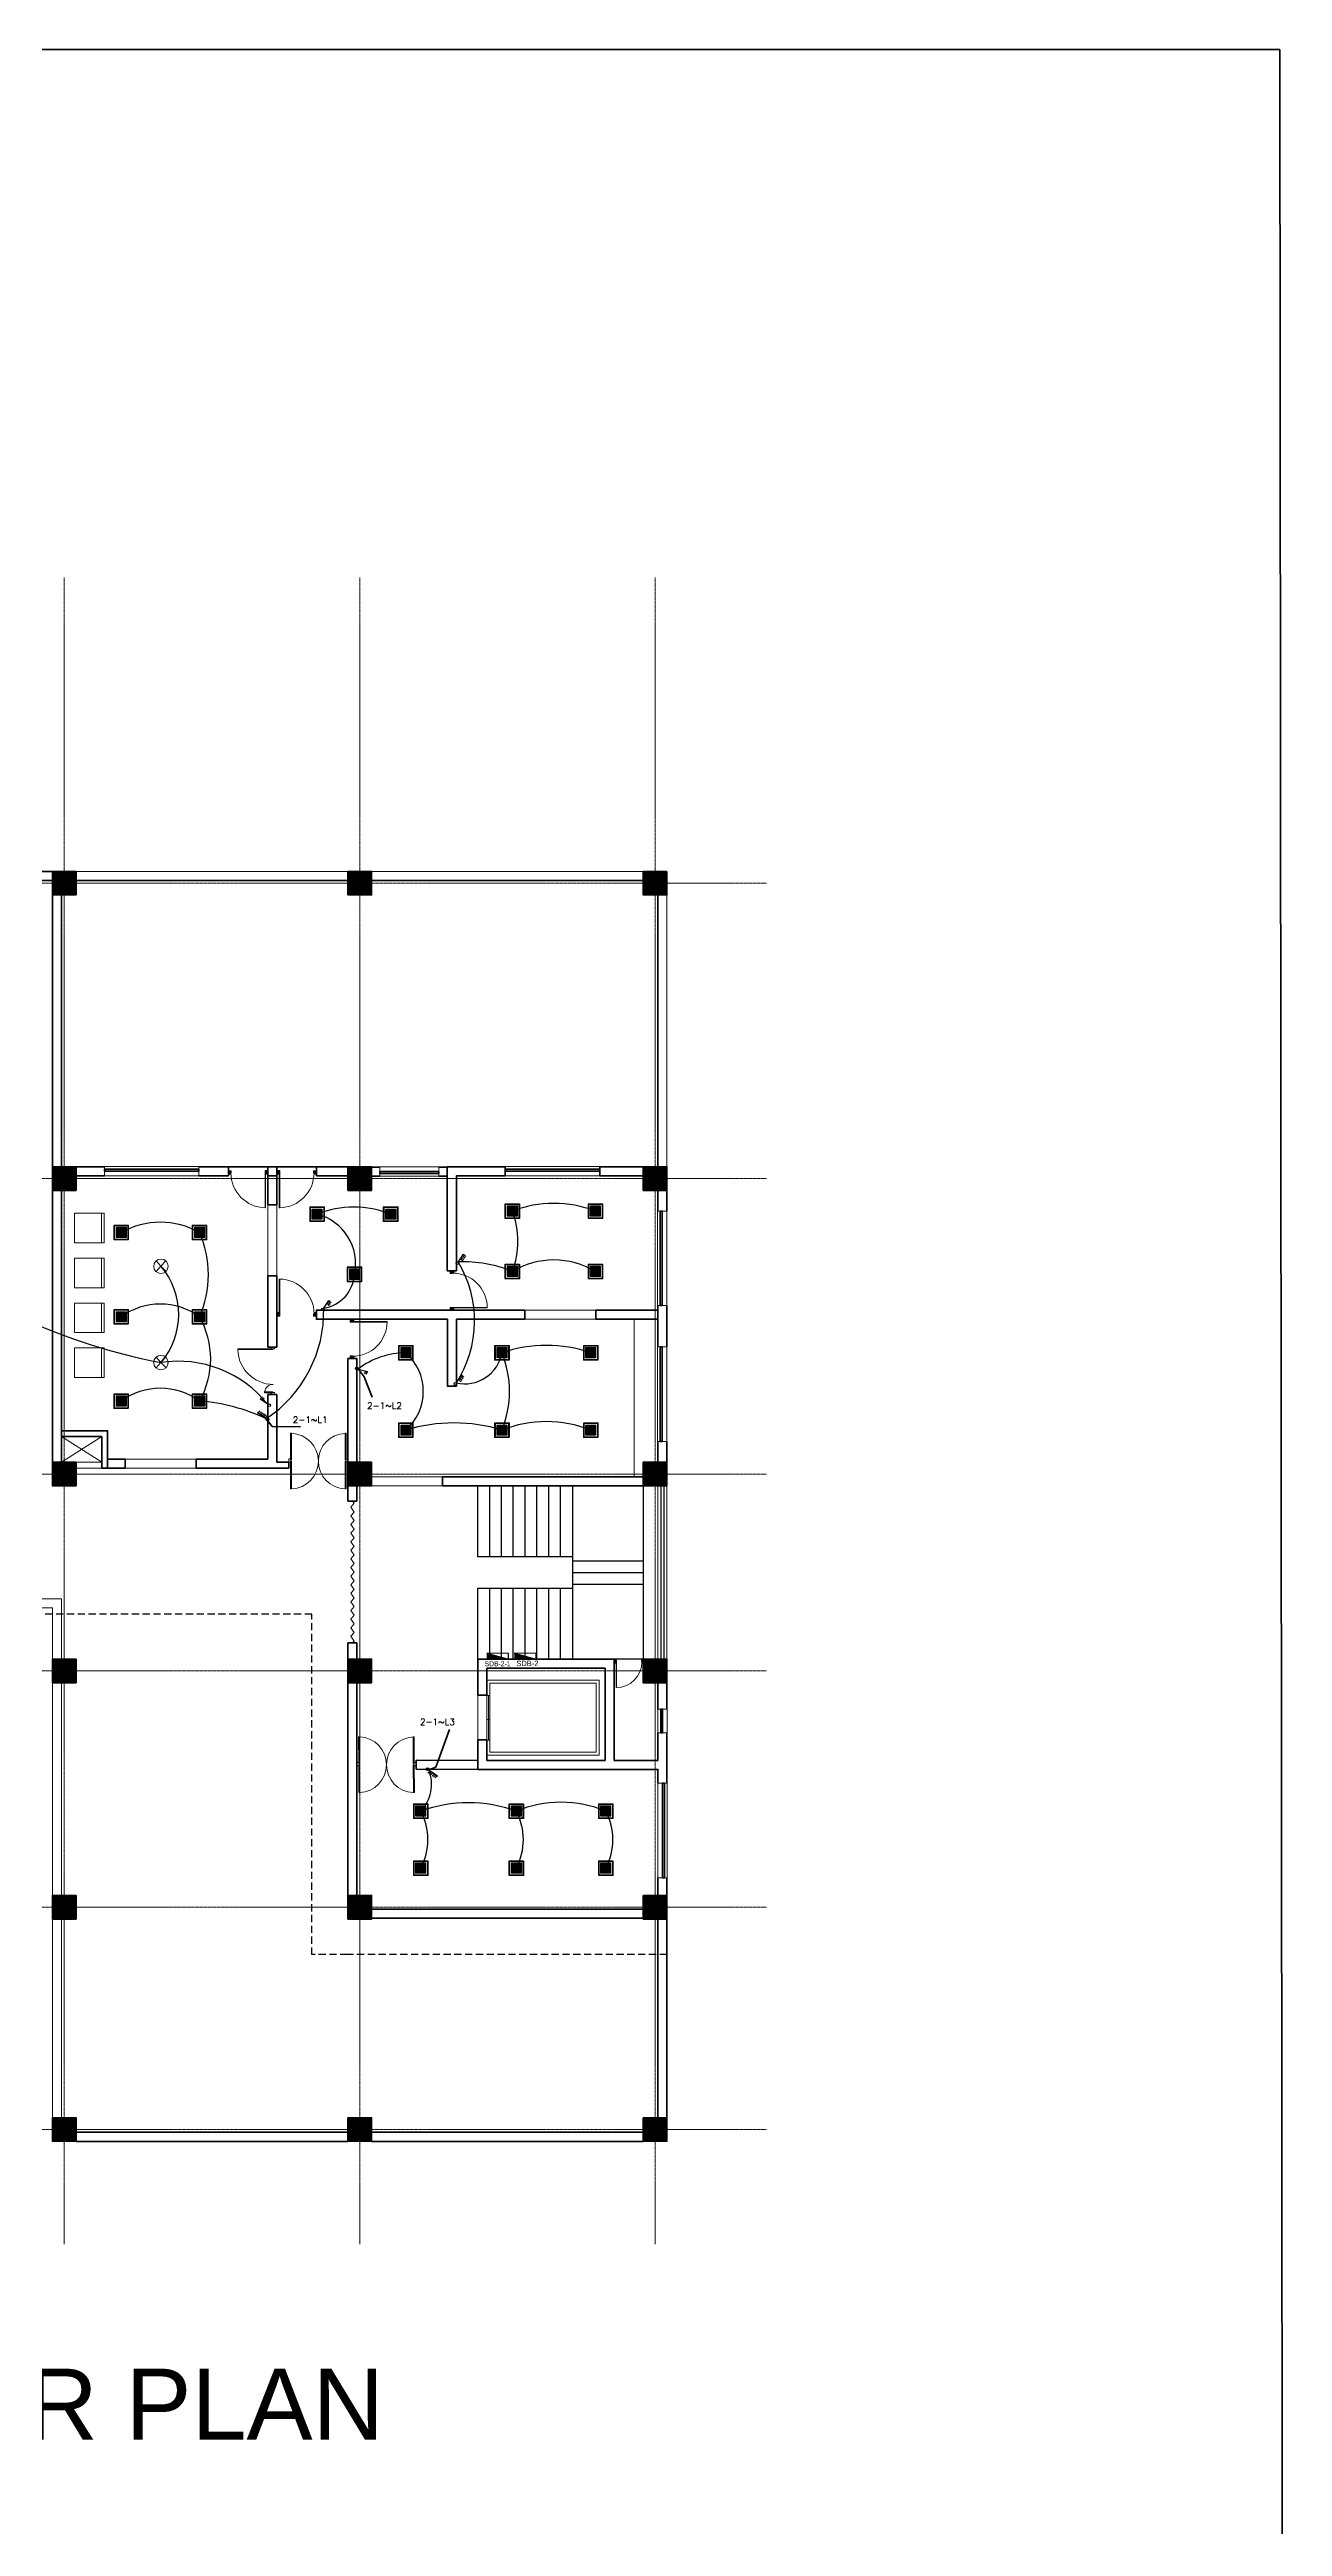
# Model space of a CAD drawing. Header units: millimetres. Extents: x 2402294 to 3337895, y 3394997 to 3969149.
# Drawn here: x 2586473 to 2617776, y 3866229 to 3929111 of the extents above; entities that cross this region are included whole.
import ezdxf

# ---------------------------------------------------------------- set-up
doc = ezdxf.new("R2010")
doc.units = ezdxf.units.MM
doc.header["$MEASUREMENT"] = 0
doc.linetypes.add('CENTER', pattern=[2, 1.25, -0.25, 0.25, -0.25])
doc.linetypes.add('DASHED', pattern=[0.75, 0.5, -0.25])
for name, color, linetype in [('1 x 4 recessed', 80, 'CENTER'), ('2 x 11 recessed', 60, 'CENTER'), ('ceilling fan', 3, 'Continuous'), ('emergencylight', 1, 'Continuous'), ('wire powered ups', 3, 'Continuous'), ('Wires', 1, 'Continuous')]:
    doc.layers.add(name, color=color, linetype=linetype)
for name, color, linetype, lineweight in [('4 DB BOXES', 3, 'Continuous', 25), ('5 DB BOXES', 3, 'Continuous', 25), ('centreline', 52, 'CENTER', 5), ('Column-0.5', 14, 'Continuous', 50), ('conduit Light & fan City', 30, 'Continuous', 5), ('door', 41, 'Continuous', 5), ('Door Opening-0.09', 253, 'Continuous', 9), ('Furniture Hospital-0.09', 44, 'Continuous', 9), ('Hatch', 9, 'Continuous', 9), ('hidden lines', 205, 'DASHED', 5), ('Sill Level', 140, 'Continuous', 20), ('stairs', 6, 'Continuous', 25), ('Switches', 173, 'Continuous', 15), ('TXT', 7, 'Continuous', 25), ('WALL 0.2', 7, 'Continuous', 20), ('wall 0.4', 7, 'Continuous', 40), ('Wall-0.5', 7, 'Continuous', 50), ('WINDOW', 152, 'Continuous', 30), ('Windows Plan', 152, 'Continuous', 35)]:
    doc.layers.add(name, color=color, linetype=linetype, lineweight=lineweight)
doc.styles.add('ARIAL', font='arial.ttf')
doc.styles.add('arial.', font='arial.ttf')
doc.styles.add('romans', font='romans.shx')
doc.styles.get("Standard").update_dxf_attribs({"font": 'arial.ttf'})
doc.linetypes.add('ZIGZAG', pattern='A,0.0001,-0.2,[131,ltypeshp.shx,S=0.2,R=0,X=-0.2,Y=0],-0.4,[131,ltypeshp.shx,S=0.2,R=180,X=0.2,Y=0],-0.2', length=0.8001)
doc.dimstyles.get("Standard").update_dxf_attribs({"dimtxt": 500, "dimasz": 100, "dimexe": 100, "dimexo": 200, "dimgap": 0.09, "dimtad": 0, "dimtoh": 1, "dimdec": 0, "dimzin": 0, "dimdsep": 46, "dimtxsty": 'Standard', "dimblk": 'DOT', "dimcen": 0, "dimclrd": 256, "dimclre": 256, "dimclrt": 256, "dimadec": 0, "dimazin": 0, "dimtfac": 1, "dimtdec": 0, "dimtofl": 0, "dimtmove": 0, "dimatfit": 3, "dimfxl": 1, "dimtolj": 1, "dimtzin": 0, "dimlwd": -1, "dimlwe": -1, "dimarcsym": 1})

# ---------------------------------------------------------------- blocks, each defined once
blk = doc.blocks.new('2ft column')
at = {"layer": 'Hatch', "ltscale": 5}
h = blk.add_hatch(color=256, dxfattribs=at)
h.dxf.hatch_style = 1
h.paths.add_polyline_path([(2207385, 4176559), (2207985, 4176559), (2207985, 4175959), (2207385, 4175959)])
at = {"layer": 'Column-0.5', "ltscale": 5}
blk.add_lwpolyline([(2207385, 4176559), (2207985, 4176559), (2207985, 4175959), (2207385, 4175959)], close=True, dxfattribs=at)
at = {"layer": 'Defpoints', "ltscale": 5}
for points in [[(2207985, 4176559), (2207385, 4175959)], [(2207985, 4175959), (2207385, 4176559)]]:
    blk.add_lwpolyline(points, dxfattribs=at)
blk = doc.blocks.new("door 3'3")
at = {"layer": 'door'}
for p, q in [((82769.4, -31237.4), (82769.4, -31203.4)), ((82769.8, -31203.4), (82769.4, -31203.4)), ((82769.8, -31237.4), (82769.8, -31203.4))]:
    blk.add_line(p, q, dxfattribs=at)
at = {"layer": 'door', "ltscale": 80}
for points in [[(82769.8, -31239.8), (82767.4, -31239.8), (82767.4, -31239.4), (82766.9, -31239.4), (82766.9, -31236.4), (82767.4, -31236.4), (82767.4, -31235.9), (82769.4, -31235.9), (82769.4, -31237.4), (82769.8, -31237.4)], [(82802.9, -31239.8), (82805.4, -31239.8), (82805.4, -31239.4), (82805.9, -31239.4), (82805.9, -31236.4), (82805.4, -31236.4), (82805.4, -31235.9), (82803.4, -31235.9), (82803.4, -31237.4), (82802.9, -31237.4)]]:
    blk.add_lwpolyline(points, close=True, dxfattribs=at)
blk.add_arc((82769.4, -31237.4), 34, 0, 89.2047, dxfattribs=at)
at = {"layer": 'Hatch'}
for centre, radius, start, end in [((82767.7, -31239.9), 2.68, 36.7582, 107.5329), ((82767.3, -31240.3), 1.96, 14.7681, 101.3525), ((82757.2, -31236.2), 10.6, 342.6842, 1.6014), ((82764.4, -31235.9), 4.57, 311.0325, 0.2101), ((82768.1, -31239.1), 3.04, 64.8198, 103.5348), ((82767.3, -31236.1), 3.25, 271.0473, 321.5319), ((82805.1, -31239.9), 2.68, 72.4671, 143.2418), ((82805.5, -31236.1), 3.25, 218.4681, 268.9527), ((82804.7, -31239.1), 3.04, 76.4652, 115.1802), ((82805.5, -31240.3), 1.96, 78.6475, 165.2319), ((82808.4, -31235.9), 4.57, 179.7899, 228.9675), ((82815.6, -31236.2), 10.6, 178.3986, 197.3158)]:
    blk.add_arc(centre, radius, start, end, dxfattribs=at)
blk = doc.blocks.new('MAIN DOOR')
at = {"layer": 'door', "ltscale": 1000}
for points in [[(2313.5, 188.5), (2347.4, 188.5), (2347.4, 187.3), (2313.5, 187.3)], [(2381.3, 188.5), (2348.9, 188.5), (2348.9, 187.3), (2381.3, 187.3)]]:
    blk.add_lwpolyline(points, close=True, dxfattribs=at)
for points in [[(2346.1, 190.6), (2346.1, 188.5)], [(2348.9, 188.1), (2347.4, 188.1), (2347.4, 188.5), (2346.1, 188.5), (2346.1, 190.6), (2350.2, 190.6)], [(2347.4, 188.1), (2348.9, 188.1), (2348.9, 188.5), (2350.2, 188.5), (2350.2, 190.6), (2346.1, 190.6)], [(2350.2, 190.6), (2350.2, 188.5)], [(2313.4, 120.7), (2347.3, 120.7), (2347.3, 121.9), (2313.4, 121.9), (2313.4, 120.7)], [(2348.8, 121.1), (2347.3, 121.1), (2347.3, 120.7), (2346, 120.7), (2346, 118.6), (2350.1, 118.6)], [(2347.3, 121.1), (2348.8, 121.1), (2348.8, 120.7), (2350.1, 120.7), (2350.1, 118.6), (2346, 118.6)], [(2381.3, 120.7), (2348.8, 120.7), (2348.8, 121.9), (2381.3, 121.9), (2381.3, 120.7)], [(2346, 118.6), (2346, 120.7)], [(2350.1, 118.6), (2350.1, 120.7)]]:
    blk.add_lwpolyline(points, dxfattribs=at)
at = {"layer": 'Door Opening-0.09', "ltscale": 1000}
for centre, start, end in [((2347.4, 188.5), 182.1168, 357.8826), ((2347.3, 120.7), 2.1167, 177.8826)]:
    blk.add_arc(centre, 33.9, start, end, dxfattribs=at)
at = {"layer": 'WINDOW', "ltscale": 5}
blk.add_line((2350.1, 190.6), (2350.1, 190.6), dxfattribs=at)
blk = doc.blocks.new('d1')
at = {"layer": 'door'}
for p, q in [((2442.7, 10746.2), (2408.3, 10746.2)), ((2408.3, 10746.2), (2408.3, 10745.7)), ((2442.7, 10745.7), (2408.3, 10745.7))]:
    blk.add_line(p, q, dxfattribs=at)
at = {"layer": 'door', "ltscale": 80}
for points in [[(2445, 10779.7), (2445, 10782), (2444.6, 10782), (2444.6, 10782.4), (2441.8, 10782.4), (2441.8, 10782), (2441.4, 10782), (2441.4, 10780.1), (2442.7, 10780.1), (2442.7, 10779.7)], [(2445, 10746.2), (2445, 10743.9), (2444.6, 10743.9), (2444.6, 10743.4), (2441.8, 10743.4), (2441.8, 10743.9), (2441.4, 10743.9), (2441.4, 10745.7), (2442.7, 10745.7), (2442.7, 10746.2)]]:
    blk.add_lwpolyline(points, close=True, dxfattribs=at)
at = {"layer": 'Door Opening-0.09', "ltscale": 80}
blk.add_arc((2442.7, 10745.7), 34.4, 90, 179.274, dxfattribs=at)
at = {"layer": 'hidden lines'}
for centre, radius, start, end in [((2441.6, 10791.4), 9.82, 268.3986, 287.3158), ((2441.4, 10784.8), 4.22, 269.7899, 318.9675), ((2444.3, 10781.3), 2.81, 166.4652, 205.1802), ((2445, 10781.7), 2.48, 162.4671, 233.2418), ((2441.6, 10782), 3, 308.4681, 358.9527), ((2445.5, 10782.1), 1.81, 168.6475, 255.2319), ((2441.4, 10741.1), 4.22, 41.0325, 90.2101), ((2441.6, 10734.5), 9.82, 72.6842, 91.6014), ((2444.3, 10744.5), 2.81, 154.8198, 193.5348), ((2445, 10744.2), 2.48, 126.7582, 197.5329), ((2441.6, 10743.8), 3, 1.0473, 51.5319), ((2445.5, 10743.8), 1.81, 104.7681, 191.3525)]:
    blk.add_arc(centre, radius, start, end, dxfattribs=at)
blk = doc.blocks.new("door 5'")
at = {"layer": 'door', "ltscale": 1000}
for points in [[(2177525, 4317078), (2177525, 4317062), (2177516, 4317062), (2177516, 4317020), (2177473, 4317020), (2177474, 4317105)], [(2177525, 4317062), (2177525, 4317105), (2177474, 4317105), (2177473, 4317020)], [(2177473, 4317020), (2177516, 4317020)], [(2177474, 4317105), (2177516, 4317105)], [(2178697, 4316120), (2178697, 4317060), (2178671, 4317060), (2178671, 4316120), (2178697, 4316120)], [(2178689, 4317076), (2178689, 4317060), (2178697, 4317060), (2178697, 4317018), (2178740, 4317018), (2178740, 4317104)], [(2178689, 4317060), (2178689, 4317104), (2178740, 4317104), (2178740, 4317018)], [(2178740, 4317018), (2178697, 4317018)]]:
    blk.add_lwpolyline(points, dxfattribs=at)
blk.add_lwpolyline([(2177516, 4316839), (2177516, 4317062), (2177543, 4317062), (2177543, 4316839)], close=True, dxfattribs=at)
at = {"layer": 'Door Opening-0.09', "ltscale": 1000}
for centre, radius, start, end in [((2177516, 4317062), 224, 276.6944, 2.34403), ((2178697, 4317076), 957, 180.34163, 268.42442)]:
    blk.add_arc(centre, radius, start, end, dxfattribs=at)
at = {"layer": 'WINDOW', "ltscale": 5}
blk.add_line((2177474, 4317104), (2177474, 4317104), dxfattribs=at)
blk = doc.blocks.new('w1')
at = {"layer": 'Sill Level'}
blk.add_lwpolyline([(2460641, 3827503), (2460641, 3825103), (2460401, 3825103), (2460401, 3827503)], close=True, dxfattribs=at)
at = {"layer": 'Windows Plan'}
blk.add_lwpolyline([(2460521, 3825103), (2460521, 3827503), (2460473, 3827503), (2460473, 3825103)], close=True, dxfattribs=at)
blk = doc.blocks.new('w2')
at = {"layer": 'Sill Level'}
blk.add_lwpolyline([(2444138, 3818930), (2445638, 3818930), (2445638, 3818690), (2444138, 3818690)], close=True, dxfattribs=at)
at = {"layer": 'Windows Plan'}
blk.add_lwpolyline([(2445638, 3818810), (2444138, 3818810), (2444138, 3818762), (2445638, 3818762)], close=True, dxfattribs=at)
blk = doc.blocks.new('v2')
at = {"layer": 'Sill Level'}
blk.add_lwpolyline([(2448277, 3818910), (2448877, 3818910), (2448877, 3818670), (2448277, 3818670)], close=True, dxfattribs=at)
at = {"layer": 'Windows Plan'}
blk.add_lwpolyline([(2448877, 3818790), (2448277, 3818790), (2448277, 3818743), (2448877, 3818743)], close=True, dxfattribs=at)
blk = doc.blocks.new('1by1 15w')
at = {"layer": '2 x 11 recessed', "lineweight": 0, "true_color": 0xffffff}
h = blk.add_hatch(dxfattribs=at)
h.set_pattern_fill('DOTS', scale=7.6)
h.set_pattern_definition([(0, (-24150.00014, -28906.40267), (0.2375, 0.475), [0, -0.475])])
h.paths.add_polyline_path([(111699, 133932), (111912, 133932), (111912, 133720), (111699, 133720)])
at = {"layer": '2 x 11 recessed', "lineweight": 0}
for points in [[(111654, 133978), (111958, 133978), (111958, 133674), (111654, 133674)], [(111669, 133963), (111942, 133963), (111942, 133689), (111669, 133689)], [(111699, 133932), (111912, 133932), (111912, 133720), (111699, 133720)]]:
    blk.add_lwpolyline(points, close=True, dxfattribs=at)
blk = doc.blocks.new('6gang switch')
at = {"layer": 'Switches', "lineweight": 30}
for p, q in [((1.7, 2.1), (6.5, 9.2)), ((2.4, 3.2), (4.2, 1.2)), ((3.3, 4.3), (5.1, 2.3)), ((4.1, 5.5), (5.8, 3.5)), ((5, 6.7), (6.7, 4.7)), ((5.7, 7.9), (7.5, 5.9)), ((6.5, 9.2), (8.2, 7.2))]:
    blk.add_line(p, q, dxfattribs=at)
blk.add_circle((1.1, 1.1), 1.13, dxfattribs=at)
blk = doc.blocks.new('2 WAY')
at = {"layer": 'Switches', "lineweight": 30}
for p, q in [((1.8, 2.1), (6, 8.5)), ((5.3, 7.3), (7, 5.3)), ((6, 8.5), (7.8, 6.5))]:
    blk.add_line(p, q, dxfattribs=at)
blk.add_circle((1.1, 1.1), 1.13, dxfattribs=at)
blk = doc.blocks.new('4 WAY')
at = {"layer": 'Switches', "lineweight": 30}
for p, q in [((1.8, 2.1), (6, 8.5)), ((3.6, 4.9), (5.4, 2.9)), ((4.5, 6), (6.3, 4)), ((5.3, 7.3), (7, 5.3)), ((6, 8.5), (7.8, 6.5))]:
    blk.add_line(p, q, dxfattribs=at)
blk.add_circle((1.1, 1.1), 1.13, dxfattribs=at)
blk = doc.blocks.new('3 WAY')
at = {"layer": 'Switches', "lineweight": 30}
for p, q in [((1.8, 2.1), (6, 8.5)), ((4.5, 6), (6.3, 4)), ((5.3, 7.3), (7, 5.3)), ((6, 8.5), (7.8, 6.5))]:
    blk.add_line(p, q, dxfattribs=at)
blk.add_circle((1.1, 1.1), 1.13, dxfattribs=at)
blk = doc.blocks.new('emergency')
at = {"layer": 'conduit Light & fan City'}
for p, q in [((0, 0), (-124, -135)), ((-122, 136), (0, 0)), ((124, 135), (0, 0)), ((0, 0), (129, -129))]:
    blk.add_line(p, q, dxfattribs=at)
blk.add_circle((0, 0), 183, dxfattribs=at)
blk = doc.blocks.new('FDB')
at = {"layer": '4 DB BOXES'}
blk.add_hatch(color=256, dxfattribs=at).paths.add_polyline_path([(-65075.5, -197982.4), (-65075.5, -197977), (-65095.8, -197982.4)])
for p, q in [((-65095.8, -197982.4), (-65095.8, -197977)), ((-65095.8, -197977), (-65075.5, -197977)), ((-65075.5, -197977), (-65095.8, -197982.4)), ((-65075.5, -197982.4), (-65095.8, -197982.4))]:
    blk.add_line(p, q, dxfattribs=at)
blk = doc.blocks.new('_Dot')
at = {"color": 0, "linetype": 'ByBlock', "lineweight": -2}
blk.add_line((-0.5, 0), (-1, 0), dxfattribs=at)
at = {"color": 0, "linetype": 'ByBlock', "lineweight": -3, "const_width": 0.5}
blk.add_lwpolyline([(-0.25, 0, 1), (0.25, 0, 1)], format="xyb", close=True, dxfattribs=at)

msp = doc.modelspace()

# ---------------------------------------------------------------- linework, layer by layer
at = {"layer": 'centreline', "ltscale": 5}
for p, q in [((2586848.1, 3915705.3), (2586848.1, 3873398.9)), ((2586848.1, 3915705.3), (2586848.1, 3873398.9)), ((2594348.1, 3915705.3), (2594348.1, 3873398.9)), ((2594348.1, 3915705.3), (2594348.1, 3873398.9)), ((2601848.1, 3915705.3), (2601848.1, 3873398.9)), ((2601848.1, 3915705.3), (2601848.1, 3873398.9)), ((2604675.2, 3907947.1), (2560331.9, 3907947.1)), ((2604675.2, 3907947.1), (2560331.9, 3907947.1)), ((2604675.2, 3900447.1), (2560331.9, 3900447.1)), ((2604675.2, 3900447.1), (2560331.9, 3900447.1)), ((2604675.2, 3892947.1), (2578298.1, 3892947.1)), ((2604075.2, 3892947.1), (2578298.1, 3892947.1)), ((2604675.2, 3892947.1), (2578298.1, 3892947.1)), ((2604075.2, 3892947.1), (2578298.1, 3892947.1)), ((2604675.2, 3887947.1), (2582761.6, 3887947.1)), ((2604675.2, 3887947.1), (2582761.6, 3887947.1)), ((2604675.2, 3881947.1), (2582761.6, 3881947.1)), ((2604675.2, 3881947.1), (2582761.6, 3881947.1)), ((2604675.2, 3876306.2), (2582761.6, 3876306.2)), ((2604675.2, 3876306.2), (2582761.6, 3876306.2))]:
    msp.add_line(p, q, dxfattribs=at)
at = {"layer": 'Furniture Hospital-0.09', "ltscale": 5}
for p, q in [((2597578.1, 3887710.5), (2597578.1, 3887327.1)), ((2597654.7, 3887633.8), (2597654.7, 3887327.1)), ((2600354.4, 3887633.8), (2597654.7, 3887633.8)), ((2600354.4, 3885887.1), (2600354.4, 3887633.8)), ((2597578.1, 3887327.1), (2597654.7, 3887327.1)), ((2597616.4, 3887327.1), (2597616.4, 3886193.8)), ((2597616.4, 3886713.8), (2597578.1, 3886713.8)), ((2597578.1, 3886193.8), (2597578.1, 3885810.5)), ((2597578.1, 3886193.8), (2597654.7, 3886193.8)), ((2597654.7, 3886713.8), (2597616.4, 3886713.8)), ((2597654.7, 3886193.8), (2597654.7, 3885887.1)), ((2597578.1, 3885810.5), (2600431.1, 3885810.5)), ((2597654.7, 3885887.1), (2600354.4, 3885887.1))]:
    msp.add_line(p, q, dxfattribs=at)
at = {"layer": 'Furniture Hospital-0.09'}
for points in [[(2587860.6, 3898817), (2587860.6, 3899567), (2587110.6, 3899567), (2587110.6, 3898817), (2587860.6, 3898817)], [(2587792.2, 3899567), (2587792.2, 3898817)], [(2587860.6, 3897677.1), (2587860.6, 3898427.1), (2587110.6, 3898427.1), (2587110.6, 3897677.1), (2587860.6, 3897677.1)], [(2587792.2, 3898427.1), (2587792.2, 3897677.1)], [(2587860.6, 3896537.2), (2587860.6, 3897287.2), (2587110.6, 3897287.2), (2587110.6, 3896537.2), (2587860.6, 3896537.2)], [(2587792.2, 3897287.2), (2587792.2, 3896537.2)], [(2587860.6, 3895397.3), (2587860.6, 3896147.3), (2587110.6, 3896147.3), (2587110.6, 3895397.3), (2587860.6, 3895397.3)], [(2587792.2, 3896147.3), (2587792.2, 3895397.3)]]:
    msp.add_lwpolyline(points, dxfattribs=at)
at = {"layer": 'Furniture Hospital-0.09', "ltscale": 5}
for points in [[(2597578.1, 3887710.5), (2600431.1, 3887710.5), (2600431.1, 3885810.5)], [(2597578.1, 3886193.8), (2597578.1, 3887327.1)], [(2597654.7, 3887327.1), (2597654.7, 3886193.8)]]:
    msp.add_lwpolyline(points, dxfattribs=at)
at = {"layer": 'Hatch', "ltscale": 5}
for points in [[(2587798.1, 3893897.1), (2586778.1, 3893247.1)], [(2586778.1, 3893897.1), (2587798.1, 3893247.1)]]:
    msp.add_lwpolyline(points, dxfattribs=at)
at = {"layer": 'stairs', "linetype": 'DASHED', "ltscale": 366}
msp.add_lwpolyline([(2602148.1, 3881647.1), (2602148.1, 3880747.1), (2594036.7, 3880747.1), (2593136.7, 3880747.1), (2593136.7, 3889388), (2557986.8, 3889388), (2557986.8, 3892718.8)], dxfattribs=at)
at = {"layer": 'stairs', "ltscale": 5}
for points in [[(2599748.1, 3890847.1), (2597348.1, 3890847.1), (2597348.1, 3892647.1)], [(2597648.1, 3890847.1), (2597648.1, 3892647.1)], [(2597948.1, 3890847.1), (2597948.1, 3892647.1)], [(2598248.1, 3890847.1), (2598248.1, 3892647.1)], [(2598548.1, 3890847.1), (2598548.1, 3892647.1)], [(2598848.1, 3890847.1), (2598848.1, 3892647.1)], [(2599148.1, 3890847.1), (2599148.1, 3892647.1)], [(2599448.1, 3890847.1), (2599448.1, 3892647.1)], [(2599748.1, 3892647.1), (2599748.1, 3888247.1)], [(2601548.1, 3892647.1), (2601548.1, 3888247.1), (2600807.8, 3888247.1)], [(2599748.1, 3890747.1), (2601548.1, 3890747.1)], [(2597348.1, 3888247.1), (2597348.1, 3890047.1), (2599748.1, 3890047.1)], [(2597648.1, 3888247.1), (2597648.1, 3890047.1)], [(2597948.1, 3888247.1), (2597948.1, 3890047.1)], [(2598248.1, 3888247.1), (2598248.1, 3890047.1)], [(2598548.1, 3888247.1), (2598548.1, 3890047.1)], [(2598848.1, 3888247.1), (2598848.1, 3890047.1)], [(2599148.1, 3888247.1), (2599148.1, 3890047.1)], [(2599448.1, 3888247.1), (2599448.1, 3890047.1)], [(2599748.1, 3890447.1), (2601548.1, 3890447.1)], [(2599748.1, 3890147.1), (2601548.1, 3890147.1)]]:
    msp.add_lwpolyline(points, dxfattribs=at)
at = {"layer": 'WALL 0.2', "ltscale": 5}
for p, q in [((2587148.1, 3908247.1), (2601548.1, 3908247.1)), ((2587148.1, 3908017.1), (2601548.1, 3908017.1)), ((2601918.1, 3907647.1), (2601918.1, 3900747.1)), ((2602148.1, 3907647.1), (2602148.1, 3900747.1)), ((2601318.1, 3896877.1), (2601318.1, 3892877.1)), ((2557986.8, 3889547.1), (2586548.1, 3889547.1)), ((2558216.8, 3889777.1), (2586778.1, 3889777.1)), ((2586548.1, 3889547.1), (2586548.1, 3876606.2)), ((2586778.1, 3889777.1), (2586778.1, 3876606.2)), ((2597348.1, 3887332.2), (2597348.1, 3886198.8)), ((2597578.1, 3886198.8), (2597578.1, 3887332.2))]:
    msp.add_line(p, q, dxfattribs=at)
for points in [[(2594648.1, 3908247.1), (2601548.1, 3908247.1)], [(2592018.1, 3897978.4), (2592018.1, 3899778.4)], [(2592248.1, 3897978.4), (2592248.1, 3899778.4)], [(2598540.2, 3897107.2), (2600340.2, 3897107.2)], [(2598540.2, 3896877.2), (2598540.2, 3896877.2)], [(2598540.2, 3896877.2), (2600340.2, 3896877.2)], [(2587148.1, 3893247.1), (2587798.1, 3893247.1)], [(2587148.1, 3893097.1), (2587798.1, 3893097.1)], [(2590197.3, 3893327.1), (2588397.3, 3893327.1)], [(2590197.3, 3893097.1), (2588397.3, 3893097.1)], [(2594648.1, 3892877.1), (2596448.1, 3892877.1)], [(2594648.1, 3892647.1), (2594648.1, 3892647.1)], [(2594648.1, 3892647.1), (2596448.1, 3892647.1)], [(2601918.1, 3892647.1), (2601918.1, 3888247.1)], [(2602148.1, 3892647.1), (2602148.1, 3888247.1)]]:
    msp.add_lwpolyline(points, dxfattribs=at)
at = {"layer": 'wall 0.4', "ltscale": 5}
for p, q in [((2585497.8, 3908247.1), (2587148.1, 3908247.1)), ((2585497.8, 3908017.1), (2587148.1, 3908017.1)), ((2586548.1, 3907647.1), (2586548.1, 3900747.1)), ((2586778.1, 3907647.1), (2586778.1, 3900747.1)), ((2586778.1, 3907647.1), (2586778.1, 3902017.1)), ((2586778.1, 3901787.1), (2586778.1, 3900747.1)), ((2592248.1, 3899778.4), (2592248.1, 3900747.1)), ((2598041, 3900516.7), (2598041, 3900746.8)), ((2586548.1, 3893247.1), (2586548.1, 3900147.1)), ((2586778.1, 3893247.1), (2586778.1, 3900147.1)), ((2592018.1, 3899778.4), (2592018.1, 3900517.1)), ((2600441, 3900516.8), (2601548.1, 3900517.1)), ((2601918.1, 3900147.1), (2601918.1, 3899622.1)), ((2602148.1, 3900147.1), (2602148.1, 3899622.1)), ((2592018.1, 3899778.4), (2592248.1, 3899778.4)), ((2592018.1, 3896170.1), (2592018.1, 3897978.4)), ((2592018.1, 3897978.4), (2592248.1, 3897978.4)), ((2592248.1, 3896170.1), (2592248.1, 3897978.4)), ((2598540.2, 3897107.2), (2596802.1, 3897107.2)), ((2596802.1, 3896877.3), (2598540.2, 3896877.2)), ((2598540.2, 3897107.2), (2598540.2, 3896877.2)), ((2601816.4, 3897107.1), (2600340.2, 3897107.1)), ((2600340.2, 3897107.1), (2600340.2, 3896877.2)), ((2600340.2, 3896877.2), (2601918.1, 3896877.1)), ((2601918.1, 3897222.1), (2601918.1, 3896172.1)), ((2601918.1, 3896877.1), (2601918.1, 3896172.1)), ((2602148.1, 3897222.1), (2602148.1, 3896172.1)), ((2592248.1, 3896170.1), (2592018.1, 3896170.1)), ((2594048.1, 3895877.3), (2594278.1, 3895877.3)), ((2592018.1, 3893327.1), (2592018.1, 3894970.1)), ((2592018.1, 3894970.1), (2592248.1, 3894970.1)), ((2592248.1, 3893247.1), (2592248.1, 3894970.1)), ((2601918.1, 3893772.1), (2601918.1, 3893247.1)), ((2601918.1, 3893772.1), (2601918.1, 3893247.1)), ((2602148.1, 3893772.1), (2602148.1, 3893247.1)), ((2587948.1, 3893327.1), (2588397.3, 3893327.1)), ((2588397.3, 3893097.1), (2588397.3, 3893327.1)), ((2590197.3, 3893327.1), (2592018.1, 3893327.1)), ((2590197.3, 3893097.1), (2590197.3, 3893327.1)), ((2592548.1, 3893097.1), (2592548.1, 3893247.1)), ((2594648.1, 3892877.1), (2594648.1, 3892647.1)), ((2596448.1, 3892877.1), (2596448.1, 3892647.1)), ((2594048.1, 3892260), (2594278.1, 3892260)), ((2594048.1, 3888660), (2594278.1, 3888660)), ((2602148.1, 3887647.1), (2602148.1, 3886979.6)), ((2602148.1, 3886379.6), (2602148.1, 3885095.3)), ((2597348.1, 3885677.1), (2595778.1, 3885684.6)), ((2597348.1, 3885447.1), (2595778.1, 3885454.6)), ((2602148.1, 3882695.3), (2602148.1, 3876606.2)), ((2600118.1, 3881899.4), (2594648.1, 3881899.4)), ((2601548.1, 3881899.4), (2600118.1, 3881899.4)), ((2600348.1, 3881669.4), (2594648.1, 3881669.4)), ((2601548.1, 3881669.4), (2600348.1, 3881669.4)), ((2601918.1, 3881647.1), (2601918.1, 3876606.2)), ((2594048.1, 3876236.2), (2587148.1, 3876236.2)), ((2601548.1, 3876236.2), (2594648.1, 3876236.2)), ((2594048.1, 3876006.2), (2587148.1, 3876006.2)), ((2601548.1, 3876006.2), (2594648.1, 3876006.2))]:
    msp.add_line(p, q, dxfattribs=at)
msp.add_lwpolyline([(2419644.4, 3929110.9), (2617704.9, 3929110.9), (2617775.6, 3858072), (2419715.1, 3858072)], close=True, dxfattribs=at)
for points in [[(2586548.1, 3907647.1), (2586548.1, 3900747.1)], [(2587866.2, 3900747.1), (2586778.1, 3900747.1), (2586778.1, 3908017.1), (2601918.1, 3908017.1), (2601918.1, 3900747.1), (2600441, 3900747.1), (2600441, 3900516.8)], [(2587148.1, 3900747.1), (2587866.2, 3900747.1)], [(2590266.2, 3900747.1), (2591018.1, 3900747.1)], [(2594648.1, 3900747.1), (2590266.2, 3900747.1)], [(2591018.1, 3900516.6), (2591018.1, 3900746.6)], [(2592018.1, 3900747.1), (2592248.1, 3900747.1)], [(2592018.1, 3900517.1), (2592018.1, 3900747.1)], [(2593248, 3900747.1), (2594048.1, 3900747.1)], [(2593248, 3900517.1), (2593248, 3900747.1)], [(2594855.2, 3900736.9), (2594648.1, 3900736.9)], [(2596572, 3900736.9), (2596355.2, 3900736.9)], [(2598041, 3900746.8), (2596572, 3900747), (2596572, 3898107.1), (2596802, 3898107.1), (2596802, 3900516.7), (2598041, 3900516.7)], [(2587148.1, 3900517.1), (2587866.2, 3900517.1)], [(2590266.2, 3900517.1), (2591018.1, 3900517.1)], [(2592018.1, 3900517.1), (2592248.1, 3900517.1)], [(2593248, 3900517.1), (2594048.1, 3900517.1)], [(2594855.2, 3900506.6), (2594648.1, 3900506.6)], [(2596571, 3900506.6), (2596355.2, 3900506.6)], [(2601918.1, 3900147.1), (2601918.1, 3899622.1)], [(2602148.1, 3900147.1), (2602148.1, 3899622.1)], [(2596802.1, 3897107.4), (2593248.1, 3897107.4), (2593248.1, 3896877.4), (2596575.7, 3896877.3)], [(2596802.1, 3896877.3), (2596802.1, 3895178.9), (2596575.7, 3895178.9), (2596575.7, 3896877.3)], [(2596802.1, 3897107.2), (2596802.1, 3897107.2)], [(2597468.9, 3897107.1), (2597348.9, 3897107.1)], [(2601918.1, 3897222.1), (2601918.1, 3897107.1), (2600389, 3897107.1)], [(2602148.1, 3897222.1), (2602148.1, 3896172.1)], [(2594048.1, 3895877.3), (2594048.1, 3893247.1), (2594278.1, 3893247.1), (2594278.1, 3895877.3)], [(2587798.1, 3893097.1), (2587948.1, 3893097.1), (2587948.1, 3894047.1), (2586778.1, 3894047.1)], [(2587798.1, 3893247.1), (2587798.1, 3893897.1), (2586778.1, 3893897.1)], [(2602148.1, 3893772.1), (2602148.1, 3893247.1)], [(2587798.1, 3893247.1), (2587798.1, 3893097.1)], [(2587948.1, 3893097.1), (2588397.3, 3893097.1)], [(2590197.3, 3893097.1), (2592548.1, 3893097.1)], [(2592548.1, 3893247.1), (2592248.1, 3893247.1)], [(2594048.1, 3892260), (2594048.1, 3892647.1)], [(2594278.1, 3892260), (2594278.1, 3892647.1)], [(2594648.1, 3892877.1), (2594648.1, 3892877.1)], [(2594648.1, 3892647.1), (2594648.1, 3892647.1)], [(2600448.1, 3892877.1), (2596448.1, 3892877.1)], [(2601548.1, 3892647.1), (2596448.1, 3892647.1)], [(2601548.1, 3892647.1), (2597348.1, 3892647.1)], [(2601548.1, 3892877.1), (2597527.3, 3892877.1)], [(2594048.1, 3882247.1), (2594048.1, 3888660)], [(2594278.1, 3882247.1), (2594278.1, 3888660)], [(2601918.1, 3887647.1), (2601918.1, 3886979.6)], [(2597348.1, 3886198.8), (2597348.1, 3885447.1), (2601918.1, 3885447.1), (2601918.1, 3885095.3)], [(2601918.1, 3886379.6), (2601918.1, 3885677.1), (2600811.1, 3885677.1)], [(2595778.1, 3885454.6), (2595778.1, 3885684.6)], [(2601918.1, 3882695.3), (2601918.1, 3882247.1)]]:
    msp.add_lwpolyline(points, dxfattribs=at)
at = {"layer": 'Wall-0.5', "ltscale": 5}
for p, q in [((2600811.1, 3888247.1), (2597348.1, 3888247.1)), ((2597348.1, 3888247.1), (2597348.1, 3887332.2)), ((2597578.1, 3887332.2), (2597578.1, 3888017.1)), ((2597578.1, 3888017.1), (2600581.1, 3888017.1)), ((2600581.1, 3888017.1), (2600581.1, 3885677.1)), ((2600811.1, 3888247.1), (2600811.1, 3885677.1)), ((2597348.1, 3887332.2), (2597578.1, 3887332.2)), ((2597578.1, 3886198.8), (2597348.1, 3886198.8)), ((2597578.1, 3885677.1), (2597578.1, 3886198.8)), ((2600581.1, 3885677.1), (2597578.1, 3885677.1))]:
    msp.add_line(p, q, dxfattribs=at)
at = {"layer": 'WINDOW', "ltscale": 5}
for points in [[(2601993.1, 3892647.1), (2601993.1, 3888247.1)], [(2602073.1, 3892647.1), (2602073.1, 3888247.1)]]:
    msp.add_lwpolyline(points, dxfattribs=at)
at = {"layer": 'WINDOW', "linetype": 'ZIGZAG', "lineweight": 20, "ltscale": 0.5}
for points in [[(2594163.1, 3892260), (2594205.5, 3892204.1), (2594120.5, 3892103.1), (2594203.5, 3891983.3), (2594120.5, 3891884.8), (2594203.5, 3891765), (2594120.5, 3891666.4), (2594203.5, 3891546.6), (2594120.5, 3891448), (2594203.5, 3891328.2), (2594120.5, 3891229.6), (2594203.5, 3891109.8), (2594120.5, 3891011.2), (2594163.1, 3890949.7)], [(2594163.1, 3890949.7), (2594205.5, 3890893.8), (2594120.5, 3890792.8), (2594203.5, 3890673), (2594120.5, 3890574.5), (2594203.5, 3890454.6), (2594120.5, 3890356.1), (2594203.5, 3890236.3), (2594120.5, 3890137.7), (2594203.5, 3890017.9), (2594120.5, 3889919.3), (2594203.5, 3889799.5), (2594120.5, 3889700.9), (2594163.1, 3889639.4)], [(2594163.1, 3889639.4), (2594205.5, 3889583.5), (2594120.5, 3889482.5), (2594203.5, 3889362.7), (2594120.5, 3889264.1), (2594203.5, 3889144.3), (2594120.5, 3889045.8), (2594203.5, 3888926), (2594120.5, 3888827.4), (2594203.5, 3888707.6), (2594163.4, 3888660)]]:
    msp.add_lwpolyline(points, dxfattribs=at)
at = {"layer": 'wire powered ups', "ltscale": 5}
for centre, radius, start, end in [((2587868.8, 3896999.1), 1883.2, 319.506954, 40.493046), ((2592319.8, 3911300.4), 15815, 245.520875, 258.995553), ((2589742.4, 3892909.4), 2900.6, 38.381213, 98.753393)]:
    msp.add_arc(centre, radius, start, end, dxfattribs=at)
at = {"layer": 'Wires', "ltscale": 5}
for centre, radius, start, end in [((2589286.9, 3897283.9), 2053.7, 61.032855, 118.967145), ((2594200.3, 3897220), 2504.8, 68.106241, 111.893759), ((2592943.8, 3898283.9), 1301, 348.137916, 75.64426), ((2599277.2, 3896878.7), 2939.3, 68.94781, 111.05219), ((2596229.7, 3898855.9), 2133.9, 338.964971, 21.035029), ((2587831.3, 3898009.5), 2674.2, 336.387135, 23.612865), ((2594380.9, 3896835.7), 2885.7, 327.037237, 31.205791), ((2597001.3, 3895168.1), 3166.4, 67.336491, 92.754938), ((2599277.2, 3896327), 2055, 59.082623, 120.917377), ((2593286.3, 3898075.8), 932.5, 279.1312, 356.349721), ((2589286.9, 3895571.7), 1690.3, 53.954788, 126.045212), ((2588401.8, 3895869.2), 2162.6, 330.368652, 29.631348), ((2590150, 3897080.5), 3285.1, 303.76496, 1.300473), ((2599087.4, 3892714.8), 3497.3, 71.20589, 108.79411), ((2595523.9, 3894032.9), 1992.7, 90.130884, 127.514764), ((2594652.5, 3895042.9), 1310.4, 311.415687, 48.584313), ((2597021, 3896192.5), 954.3, 256.737096, 349.930242), ((2595525.8, 3895042.9), 2625.6, 338.021121, 21.978879), ((2589286.9, 3893433.2), 1690.3, 53.954788, 126.045212), ((2589900.6, 3889954.8), 4860.1, 64.722802, 85.504586), ((2599087.4, 3891266.9), 3012, 68.032893, 111.967107), ((2596740, 3890134.2), 4111.4, 72.729252, 107.270748), ((2595174.8, 3885072.2), 995.7, 316.682174, 21.30105), ((2597111.3, 3881032.8), 3568.5, 70.144049, 109.85595), ((2594538.7, 3883665.7), 1541, 332.001379, 27.998621), ((2599458.8, 3881662.2), 2953.8, 67.39505, 112.60495), ((2596962.8, 3883665.7), 1541, 332.001379, 27.998621), ((2599233.6, 3883665.7), 1541, 332.001379, 27.998621)]:
    msp.add_arc(centre, radius, start, end, dxfattribs=at)

# ---------------------------------------------------------------- block references
at = {"layer": '1 x 4 recessed', "xscale": 1.232584708463633, "yscale": 1.232584708463633, "zscale": 1.232584708463633}
for p in [(2455456.5, 3734592.4), (2457324.5, 3734592.4), (2460411.5, 3734670.1), (2462523.2, 3734670.1), (2450482.5, 3734128.9), (2452471.7, 3734128.9), (2456407.1, 3733064.6), (2460411.5, 3733138.2), (2462523.2, 3733138.2), (2450482.5, 3731986.6), (2452471.7, 3731986.6), (2457709.5, 3731073.8), (2460150.8, 3731073.8), (2462404.3, 3731073.8), (2450482.5, 3729848.1), (2452471.7, 3729848.1), (2457709.5, 3729108.5), (2460150.8, 3729108.5), (2462404.3, 3729108.5), (2458089.5, 3719437.3), (2460513.6, 3719437.3), (2462784.4, 3719437.3), (2458089.5, 3717990.5), (2460513.6, 3717990.5), (2462784.4, 3717990.5)]:
    msp.add_blockref('1by1 15w', p, dxfattribs=at)
at = {"layer": '5 DB BOXES', "xscale": -27.26879209834783, "yscale": 27.26879211394649, "zscale": 27.26879210264321, "rotation": 359.5057637808463}
for p in [(869678.2, 9302097.1), (870377.2, 9302097.1)]:
    msp.add_blockref('FDB', p, dxfattribs=at)
at = {"layer": 'ceilling fan', "lineweight": -3, "xscale": 31.30765159497629, "yscale": 31.30765159497629, "zscale": 31.30765159497629}
for name, p in [('4 WAY', (2596794.1, 3898264.2)), ('3 WAY', (2593379.4, 3897088.4)), ('4 WAY', (2596747.1, 3895199))]:
    msp.add_blockref(name, p, dxfattribs=at)
for p, rotation in [((2594231.6, 3895644.8), 288.5182703909186), ((2592084.8, 3894663.3), 90)]:
    msp.add_blockref('2 WAY', p, dxfattribs=dict(at, rotation=rotation))
at = {"layer": 'conduit Light & fan City', "xscale": 31.30765159497629, "yscale": 31.30765159497629, "zscale": 31.30765159497629}
for p, rotation in [((2592040.9, 3894295.2), 89.99999999999999), ((2596037.5, 3885488.3), 270)]:
    msp.add_blockref('6gang switch', p, dxfattribs=dict(at, rotation=rotation))
at = {"layer": 'door', "xscale": -0.9473750180788149, "yscale": 0.9473750180788149, "zscale": 0.9473750180788149, "rotation": 270.0040133245631}
msp.add_blockref("door 5'", (-1497586.5, 1831799.6), dxfattribs=at)
at = {"layer": 'Door Opening-0.09'}
for name, p, xscale, yscale, zscale, rotation in [('d1', (2867526.7, 3838115.4), 25.64102998076803, 25.64102998076803, 25.64102998076803, 90.03301536802395), ('d1', (2316739.3, 3838115.4), -25.64102998076803, 25.64102998076803, 25.64102998076803, 269.9669846319761), ('d1', (2659178.3, 3621598.5), -25.64102998076803, 25.64102998076803, 25.64102998076803, 359.9669846319761), ('d1', (2316739.4, 3959488.4), 25.64102998076803, 25.64102998076803, 25.64102998076803, 270.0330153680241), ('d1', (2656636.3, 4172386), 25.64102998076803, 25.64102998076803, 25.64102998076803, 180.0330153680241), ('MAIN DOOR', (2596561.3, 3844374), 20.83332896922157, 20.83332896922157, 20.83332896922157, 90.04973591478812), ("door 3'3", (1008723.3, 3288545.8), -19.23084603733906, 19.23084603733906, 19.23084603733906, 179.9608081480045), ('MAIN DOOR', (2598291.4, 3836667.4), 20.83332896922158, 20.83332896922158, 20.83332896922158, 90.04973591478812)]:
    msp.add_blockref(name, p, dxfattribs=dict(at, xscale=xscale, yscale=yscale, zscale=zscale, rotation=rotation))
at = {"layer": 'emergencylight'}
for p in [(2589301, 3898222), (2589301, 3895776.2)]:
    msp.add_blockref('emergency', p, dxfattribs=at)
at = {"layer": 'Hatch', "xscale": -1}
for p in [(4794533, -268311.4), (4794533, -268311.4), (4802033, -268311.4), (4809533, -268311.4), (4794533, -275811.4), (4794533, -275811.4), (4802033, -275811.4), (4802033, -275811.4), (4809533, -275811.4), (4809533, -275811.4), (4794533, -283311.4), (4794533, -283311.4), (4802033, -283311.4), (4802033, -283311.4), (4809533, -283311.4), (4809533, -283311.4)]:
    msp.add_blockref('2ft column', p, dxfattribs=at)
at = {"layer": 'Hatch'}
for p in [(379163.2, -288311.4), (379163.2, -288311.4), (386663.2, -288311.4), (386663.2, -288311.4), (394163.2, -288311.4), (394163.2, -288311.4), (379163.2, -294311.4), (379163.2, -294311.4), (386663.2, -294311.4), (386663.2, -294311.4), (394163.2, -294311.4), (394163.2, -294311.4), (379163.2, -299952.3), (379163.2, -299952.3), (386663.2, -299952.3), (386663.2, -299952.3), (394163.2, -299952.3), (394163.2, -299952.3)]:
    msp.add_blockref('2ft column', p, dxfattribs=at)
at = {"layer": 'wall 0.4'}
for name, p, rotation in [('w1', (-1237236.7, 6361158.2), 270), ('w1', (-1227061.9, 6361157.7), 270), ('v2', (-1216752.4, 6335256.2), 270), ('w1', (5062559.1, 7710198.2), 180)]:
    msp.add_blockref(name, p, dxfattribs=dict(at, rotation=rotation))
for name, p in [('w2', (150717.4, 81816.3)), ('w1', (141507, 72119.2)), ('w1', (141507, 68669.2))]:
    msp.add_blockref(name, p, dxfattribs=at)

# ---------------------------------------------------------------- texts
at = {"layer": 'TXT', "color": 244, "ltscale": 20, "true_color": 0x991b1e, "insert": (2567583.9, 3869321), "char_height": 2100, "width": 102139.87, "attachment_point": 4, "rotation": 0.000195, "style": 'ARIAL'}
msp.add_mtext('{\\H0.85714x;SECOND FLOOR PLAN}', dxfattribs=at)
at = {"layer": 'wall 0.4', "color": 5, "ltscale": 5, "style": 'romans'}
for s, p in [('2-1~L1', (2592649.1, 3894243)), ('2-1~L2', (2594536.9, 3894603.7)), ('2-1~L3', (2595878, 3886574.3))]:
    msp.add_text(s, height=162.3, dxfattribs=at).set_placement(p)
at = {"layer": 'wire powered ups', "ltscale": 5, "attachment_point": 9, "rotation": 359.999229, "style": 'arial.'}
for s, insert, char_height in [('{\\fStylus BT|b0|i0|c0|p34;SDB-2-1}', (2598179, 3888066.9), 125), ('{\\fStylus BT|b0|i0|c0|p34;SDB-2}', (2598884.6, 3888068.6), 137.5)]:
    msp.add_mtext(s, dxfattribs=dict(at, insert=insert, char_height=char_height))

# ---------------------------------------------------------------- leaders
at = {"layer": 'wall 0.4', "ltscale": 5}
for points in [[(2594667.2, 3894901.8), (2594458.8, 3895416.9), (2594312.3, 3895613.9)], [(2592841, 3894147.8), (2592122.4, 3894152.6), (2591975.9, 3894349.5)], [(2596631.7, 3886462.8), (2596284.4, 3885504), (2596102.5, 3885434)]]:
    msp.add_leader(points, dimstyle='Standard', override={"dimfxl": 500, "dimfxlon": 1}, dxfattribs=at)

doc.saveas('drawing.dxf')
